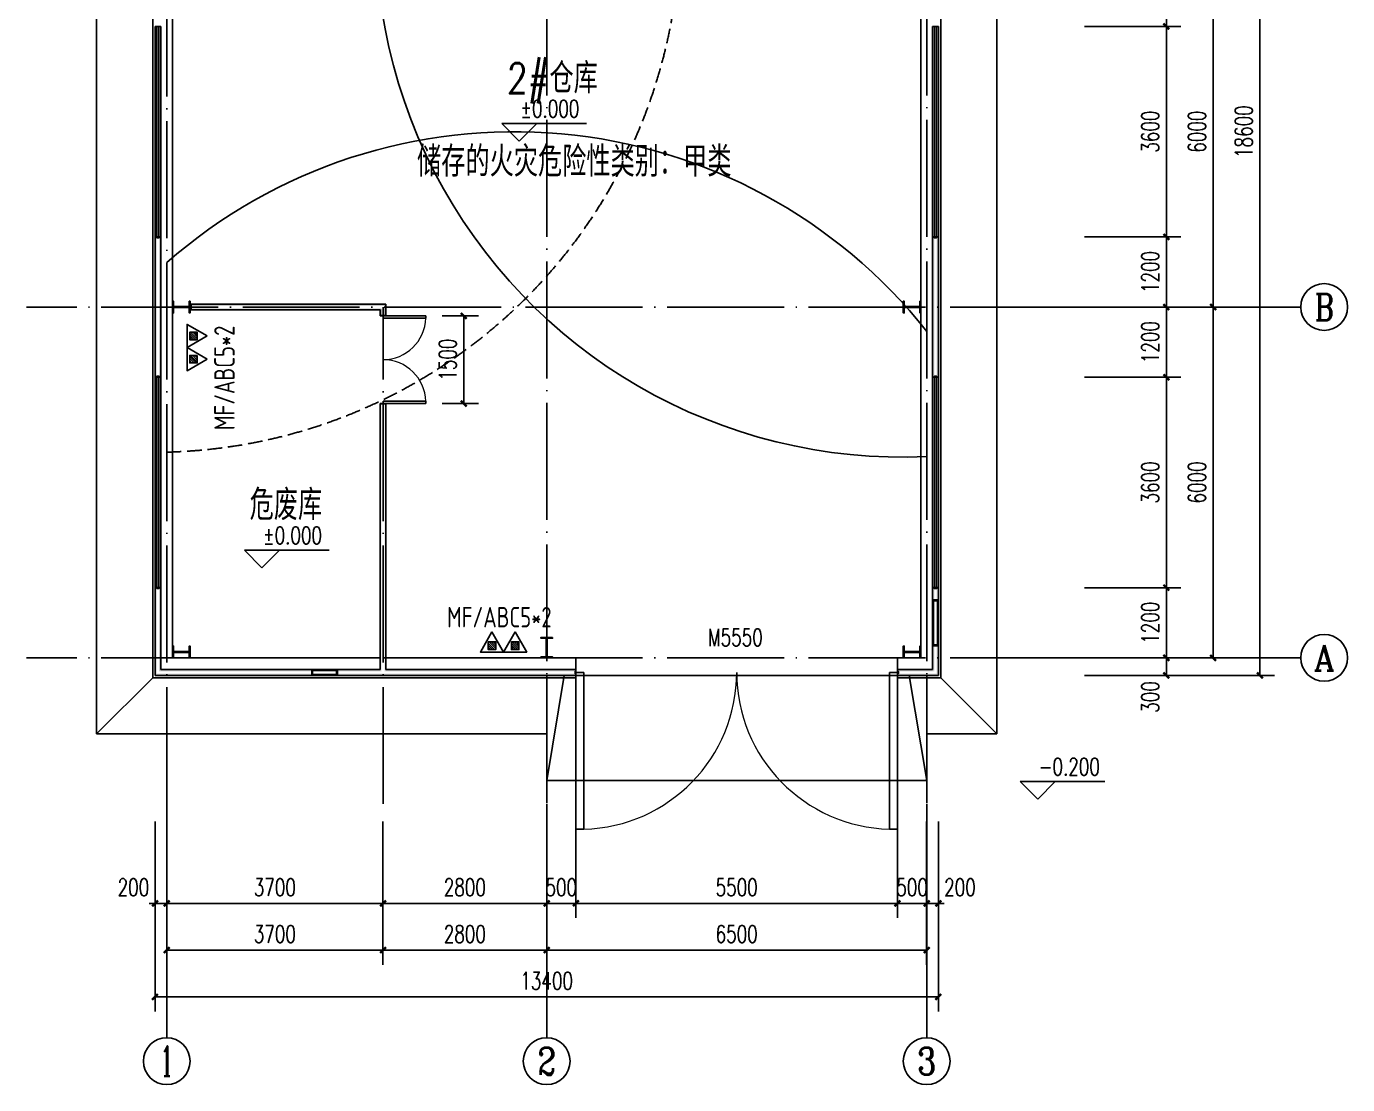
# Model space of a CAD drawing. Extents: x 4682119 to 9193858, y -786075 to -318274.
# Drawn here: x 4698864 to 4721464, y -401272 to -383172 of the extents above; entities that cross this region are included whole.
import ezdxf
from ezdxf.enums import TextEntityAlignment as Align

# ---------------------------------------------------------------- set-up
doc = ezdxf.new("R2010")
doc.units = 0
doc.header["$LTSCALE"] = 1000
doc.header["$MEASUREMENT"] = 0
doc.linetypes.add('DASH', pattern=[0.35, 0.25, -0.1])
doc.linetypes.add('DOTE', pattern=[2.42, 2, -0.2, 0.02, -0.2])
doc.layers.get('0').update_dxf_attribs({"linetype": 'CONTINUOUS'})
doc.layers.get('Defpoints').update_dxf_attribs({"linetype": 'CONTINUOUS'})
doc.layers.add('_0', color=7, linetype='CONTINUOUS', lineweight=25)
for name, color, linetype in [('AXIS', 3, 'CONTINUOUS'), ('AXIS_TEXT', 7, 'CONTINUOUS'), ('DIM_ELEV', 3, 'CONTINUOUS'), ('DOTE', 252, 'CONTINUOUS'), ('Prof', 2, 'CONTINUOUS'), ('PUB_DIM', 3, 'CONTINUOUS'), ('PUB_TEXT', 7, 'CONTINUOUS'), ('PUB_WALL', 9, 'CONTINUOUS'), ('STAIR', 5, 'CONTINUOUS'), ('TEXT_给水', 7, 'CONTINUOUS'), ('WALL-MOVE', 6, 'CONTINUOUS'), ('WINDOW', 4, 'CONTINUOUS'), ('WINDOW_TEXT', 7, 'CONTINUOUS')]:
    doc.layers.add(name, color=color, linetype=linetype)
doc.styles.add('_HZTXT', font='txt.shx', dxfattribs={"width": 0.8, "bigfont": 'HZTXT.shx'})
doc.styles.add('_TCH_AXIS', font='COMPLEX', dxfattribs={"bigfont": 'GBCBIG'})
doc.styles.add('_TCH_DIM', font='SIMPLEX', dxfattribs={"bigfont": 'GBCBIG'})
doc.styles.add('_TCH_DIM_T3', font='SIMPLEX', dxfattribs={"width": 0.705882, "bigfont": 'GBCBIG'})
doc.styles.add('_TCH_WINDOW', font='SIMPLEX', dxfattribs={"height": 3.5, "bigfont": 'GBCBIG'})
doc.styles.add('COMPLEX', font='COMPLEX')
doc.styles.add('sceie', font='sceie.shx', dxfattribs={"width": 0.7, "bigfont": 'sceic.shx'})
doc.dimstyles.new('_TCH_ARCH&&100', dxfattribs={"dimtxt": 297.5, "dimasz": 100, "dimexe": 250, "dimexo": 300, "dimgap": 126.25, "dimtad": 1, "dimdec": 0, "dimzin": 0, "dimdsep": 46, "dimtxsty": '_TCH_DIM_T3', "dimblk": 'ARCHTICK', "dimcen": 0.09, "dimclrt": 7, "dimazin": 2, "dimtfac": 1, "dimtdec": 0, "dimtix": 1, "dimtmove": 2, "dimatfit": 3, "dimfxl": 0, "dimtolj": 1, "dimtzin": 0, "dimarcsym": 0})

# ---------------------------------------------------------------- blocks, each defined once
blk = doc.blocks.new('_AXISO')
blk.add_circle((0, 0), 0.5)
at = {"layer": 'AXIS_TEXT', "style": 'COMPLEX', "width": 1.041667}
blk.add_attdef('A', text='', height=0.56, dxfattribs=at).set_placement((-0.25, -0.28), (0.25, -0.28), align=Align.FIT)
blk = doc.blocks.new('_ArchTick')
at = {"color": 0, "linetype": 'ByBlock', "const_width": 0.4}
blk.add_lwpolyline([(-0.5, -0.5), (0.5, 0.5)], dxfattribs=at)
blk = doc.blocks.new('*D367')
at = {"layer": 'Defpoints', "color": 0}
for p in [(4705678, -388122), (4706346, -388122), (4705678, -389622)]:
    blk.add_point(p, dxfattribs=at)
at = {"layer": 'PUB_DIM', "color": 0, "lineweight": -2}
for p, q in [((4705978, -388122), (4706596, -388122)), ((4706346, -389622), (4706346, -388122)), ((4705978, -389622), (4706596, -389622))]:
    blk.add_line(p, q, dxfattribs=at)
at = {"layer": 'PUB_DIM', "color": 0, "lineweight": -2, "xscale": 100, "yscale": 100, "zscale": 100}
for p, rotation in [((4706346, -388122), 90), ((4706346, -389622), 270)]:
    blk.add_blockref('_ArchTick', p, dxfattribs=dict(at, rotation=rotation))
at = {"layer": 'PUB_DIM', "color": 7, "insert": (4706071, -388872), "char_height": 297.5, "attachment_point": 5, "rotation": 90, "style": '_TCH_DIM_T3'}
blk.add_mtext('\\A1;1500', dxfattribs=at)
blk = doc.blocks.new('*D382')
at = {"layer": 'Defpoints', "color": 0}
for p in [(4714264, -396472), (4714464, -396472), (4714464, -398172)]:
    blk.add_point(p, dxfattribs=at)
at = {"layer": 'PUB_DIM', "color": 0, "lineweight": -2}
for p, q in [((4714264, -396772), (4714264, -398422)), ((4714464, -396772), (4714464, -398422)), ((4714264, -398172), (4714164, -398172)), ((4714264, -398172), (4714464, -398172)), ((4714464, -398172), (4714564, -398172))]:
    blk.add_line(p, q, dxfattribs=at)
at = {"layer": 'PUB_DIM', "color": 0, "lineweight": -2, "xscale": 100, "yscale": 100, "zscale": 100}
blk.add_blockref('_ArchTick', (4714264, -398172), dxfattribs=at)
at = {"layer": 'PUB_DIM', "color": 0, "lineweight": -2, "xscale": 100, "yscale": 100, "zscale": 100, "rotation": 180}
blk.add_blockref('_ArchTick', (4714464, -398172), dxfattribs=at)
at = {"layer": 'PUB_DIM', "color": 7, "insert": (4714834, -397897), "char_height": 297.5, "attachment_point": 5, "style": '_TCH_DIM_T3'}
blk.add_mtext('\\A1;200', dxfattribs=at)
blk = doc.blocks.new('*D383')
at = {"layer": 'Defpoints', "color": 0}
for p in [(4713764, -396472), (4714264, -396472), (4714264, -398172)]:
    blk.add_point(p, dxfattribs=at)
at = {"layer": 'PUB_DIM', "color": 0, "lineweight": -2}
for p, q in [((4713764, -396772), (4713764, -398422)), ((4714264, -396772), (4714264, -398422)), ((4713764, -398172), (4713664, -398172)), ((4713764, -398172), (4714264, -398172)), ((4714264, -398172), (4714364, -398172))]:
    blk.add_line(p, q, dxfattribs=at)
at = {"layer": 'PUB_DIM', "color": 0, "lineweight": -2, "xscale": 100, "yscale": 100, "zscale": 100}
blk.add_blockref('_ArchTick', (4713764, -398172), dxfattribs=at)
at = {"layer": 'PUB_DIM', "color": 0, "lineweight": -2, "xscale": 100, "yscale": 100, "zscale": 100, "rotation": 180}
blk.add_blockref('_ArchTick', (4714264, -398172), dxfattribs=at)
at = {"layer": 'PUB_DIM', "color": 7, "insert": (4714014, -397897), "char_height": 297.5, "attachment_point": 5, "style": '_TCH_DIM_T3'}
blk.add_mtext('\\A1;500', dxfattribs=at)
blk = doc.blocks.new('*D384')
at = {"layer": 'Defpoints', "color": 0}
for p in [(4708264, -396472), (4713764, -396472), (4713764, -398172)]:
    blk.add_point(p, dxfattribs=at)
at = {"layer": 'PUB_DIM', "color": 0, "lineweight": -2}
for p, q in [((4708264, -396772), (4708264, -398422)), ((4713764, -396772), (4713764, -398422)), ((4708264, -398172), (4713764, -398172))]:
    blk.add_line(p, q, dxfattribs=at)
at = {"layer": 'PUB_DIM', "color": 0, "lineweight": -2, "xscale": 100, "yscale": 100, "zscale": 100, "rotation": 180}
blk.add_blockref('_ArchTick', (4708264, -398172), dxfattribs=at)
at = {"layer": 'PUB_DIM', "color": 0, "lineweight": -2, "xscale": 100, "yscale": 100, "zscale": 100}
blk.add_blockref('_ArchTick', (4713764, -398172), dxfattribs=at)
at = {"layer": 'PUB_DIM', "color": 7, "insert": (4711014, -397897), "char_height": 297.5, "attachment_point": 5, "style": '_TCH_DIM_T3'}
blk.add_mtext('\\A1;5500', dxfattribs=at)
blk = doc.blocks.new('*D385')
at = {"layer": 'Defpoints', "color": 0}
for p in [(4707764, -396472), (4708264, -396472), (4708264, -398172)]:
    blk.add_point(p, dxfattribs=at)
at = {"layer": 'PUB_DIM', "color": 0, "lineweight": -2}
for p, q in [((4707764, -396772), (4707764, -398422)), ((4708264, -396772), (4708264, -398422)), ((4707764, -398172), (4707664, -398172)), ((4707764, -398172), (4708264, -398172)), ((4708264, -398172), (4708364, -398172))]:
    blk.add_line(p, q, dxfattribs=at)
at = {"layer": 'PUB_DIM', "color": 0, "lineweight": -2, "xscale": 100, "yscale": 100, "zscale": 100}
blk.add_blockref('_ArchTick', (4707764, -398172), dxfattribs=at)
at = {"layer": 'PUB_DIM', "color": 0, "lineweight": -2, "xscale": 100, "yscale": 100, "zscale": 100, "rotation": 180}
blk.add_blockref('_ArchTick', (4708264, -398172), dxfattribs=at)
at = {"layer": 'PUB_DIM', "color": 7, "insert": (4708014, -397897), "char_height": 297.5, "attachment_point": 5, "style": '_TCH_DIM_T3'}
blk.add_mtext('\\A1;500', dxfattribs=at)
blk = doc.blocks.new('*D386')
at = {"layer": 'Defpoints', "color": 0}
for p in [(4704964, -396472), (4707764, -396472), (4707764, -398172)]:
    blk.add_point(p, dxfattribs=at)
at = {"layer": 'PUB_DIM', "color": 0, "lineweight": -2}
for p, q in [((4704964, -396772), (4704964, -398422)), ((4707764, -396772), (4707764, -398422)), ((4704964, -398172), (4707764, -398172))]:
    blk.add_line(p, q, dxfattribs=at)
at = {"layer": 'PUB_DIM', "color": 0, "lineweight": -2, "xscale": 100, "yscale": 100, "zscale": 100, "rotation": 180}
blk.add_blockref('_ArchTick', (4704964, -398172), dxfattribs=at)
at = {"layer": 'PUB_DIM', "color": 0, "lineweight": -2, "xscale": 100, "yscale": 100, "zscale": 100}
blk.add_blockref('_ArchTick', (4707764, -398172), dxfattribs=at)
at = {"layer": 'PUB_DIM', "color": 7, "insert": (4706364, -397897), "char_height": 297.5, "attachment_point": 5, "style": '_TCH_DIM_T3'}
blk.add_mtext('\\A1;2800', dxfattribs=at)
blk = doc.blocks.new('*D387')
at = {"layer": 'Defpoints', "color": 0}
for p in [(4701264, -396472), (4704964, -396472), (4704964, -398172)]:
    blk.add_point(p, dxfattribs=at)
at = {"layer": 'PUB_DIM', "color": 0, "lineweight": -2}
for p, q in [((4701264, -396772), (4701264, -398422)), ((4704964, -396772), (4704964, -398422)), ((4701264, -398172), (4704964, -398172))]:
    blk.add_line(p, q, dxfattribs=at)
at = {"layer": 'PUB_DIM', "color": 0, "lineweight": -2, "xscale": 100, "yscale": 100, "zscale": 100, "rotation": 180}
blk.add_blockref('_ArchTick', (4701264, -398172), dxfattribs=at)
at = {"layer": 'PUB_DIM', "color": 0, "lineweight": -2, "xscale": 100, "yscale": 100, "zscale": 100}
blk.add_blockref('_ArchTick', (4704964, -398172), dxfattribs=at)
at = {"layer": 'PUB_DIM', "color": 7, "insert": (4703114, -397897), "char_height": 297.5, "attachment_point": 5, "style": '_TCH_DIM_T3'}
blk.add_mtext('\\A1;3700', dxfattribs=at)
blk = doc.blocks.new('*D388')
at = {"layer": 'Defpoints', "color": 0}
for p in [(4701064, -396472), (4701264, -396472), (4701264, -398172)]:
    blk.add_point(p, dxfattribs=at)
at = {"layer": 'PUB_DIM', "color": 0, "lineweight": -2}
for p, q in [((4701064, -396772), (4701064, -398422)), ((4701264, -396772), (4701264, -398422)), ((4701064, -398172), (4700964, -398172)), ((4701064, -398172), (4701264, -398172)), ((4701264, -398172), (4701364, -398172))]:
    blk.add_line(p, q, dxfattribs=at)
at = {"layer": 'PUB_DIM', "color": 0, "lineweight": -2, "xscale": 100, "yscale": 100, "zscale": 100}
blk.add_blockref('_ArchTick', (4701064, -398172), dxfattribs=at)
at = {"layer": 'PUB_DIM', "color": 0, "lineweight": -2, "xscale": 100, "yscale": 100, "zscale": 100, "rotation": 180}
blk.add_blockref('_ArchTick', (4701264, -398172), dxfattribs=at)
at = {"layer": 'PUB_DIM', "color": 7, "insert": (4700694, -397897), "char_height": 297.5, "attachment_point": 5, "style": '_TCH_DIM_T3'}
blk.add_mtext('\\A1;200', dxfattribs=at)
blk = doc.blocks.new('*D389')
at = {"layer": 'Defpoints', "color": 0}
for p in [(4716664, -393972), (4718364, -393972), (4716664, -394272)]:
    blk.add_point(p, dxfattribs=at)
at = {"layer": 'PUB_DIM', "color": 0, "lineweight": -2}
for p, q in [((4716964, -393972), (4718614, -393972)), ((4718364, -394272), (4718364, -393972)), ((4716964, -394272), (4718614, -394272))]:
    blk.add_line(p, q, dxfattribs=at)
at = {"layer": 'PUB_DIM', "color": 0, "lineweight": -2, "xscale": 100, "yscale": 100, "zscale": 100}
for p, rotation in [((4718364, -393972), 90), ((4718364, -394272), 270)]:
    blk.add_blockref('_ArchTick', p, dxfattribs=dict(at, rotation=rotation))
at = {"layer": 'PUB_DIM', "color": 7, "insert": (4718089, -394642), "char_height": 297.5, "attachment_point": 5, "rotation": 90, "style": '_TCH_DIM_T3'}
blk.add_mtext('\\A1;300', dxfattribs=at)
blk = doc.blocks.new('*D440')
at = {"layer": 'Defpoints', "color": 0}
for p in [(4716664, -392772), (4718364, -392772), (4716664, -393972)]:
    blk.add_point(p, dxfattribs=at)
at = {"layer": 'PUB_DIM', "color": 0, "lineweight": -2}
for p, q in [((4716964, -392772), (4718614, -392772)), ((4718364, -393972), (4718364, -392772)), ((4716964, -393972), (4718614, -393972))]:
    blk.add_line(p, q, dxfattribs=at)
at = {"layer": 'PUB_DIM', "color": 0, "lineweight": -2, "xscale": 100, "yscale": 100, "zscale": 100}
for p, rotation in [((4718364, -392772), 90), ((4718364, -393972), 270)]:
    blk.add_blockref('_ArchTick', p, dxfattribs=dict(at, rotation=rotation))
at = {"layer": 'PUB_DIM', "color": 7, "insert": (4718089, -393372), "char_height": 297.5, "attachment_point": 5, "rotation": 90, "style": '_TCH_DIM_T3'}
blk.add_mtext('\\A1;1200', dxfattribs=at)
blk = doc.blocks.new('*D441')
at = {"layer": 'Defpoints', "color": 0}
for p in [(4716664, -389172), (4718364, -389172), (4716664, -392772)]:
    blk.add_point(p, dxfattribs=at)
at = {"layer": 'PUB_DIM', "color": 0, "lineweight": -2}
for p, q in [((4716964, -389172), (4718614, -389172)), ((4718364, -392772), (4718364, -389172)), ((4716964, -392772), (4718614, -392772))]:
    blk.add_line(p, q, dxfattribs=at)
at = {"layer": 'PUB_DIM', "color": 0, "lineweight": -2, "xscale": 100, "yscale": 100, "zscale": 100}
for p, rotation in [((4718364, -389172), 90), ((4718364, -392772), 270)]:
    blk.add_blockref('_ArchTick', p, dxfattribs=dict(at, rotation=rotation))
at = {"layer": 'PUB_DIM', "color": 7, "insert": (4718089, -390972), "char_height": 297.5, "attachment_point": 5, "rotation": 90, "style": '_TCH_DIM_T3'}
blk.add_mtext('\\A1;3600', dxfattribs=at)
blk = doc.blocks.new('*D442')
at = {"layer": 'Defpoints', "color": 0}
for p in [(4716664, -387972), (4718364, -387972), (4716664, -389172)]:
    blk.add_point(p, dxfattribs=at)
at = {"layer": 'PUB_DIM', "color": 0, "lineweight": -2}
for p, q in [((4716964, -387972), (4718614, -387972)), ((4718364, -389172), (4718364, -387972)), ((4716964, -389172), (4718614, -389172))]:
    blk.add_line(p, q, dxfattribs=at)
at = {"layer": 'PUB_DIM', "color": 0, "lineweight": -2, "xscale": 100, "yscale": 100, "zscale": 100}
for p, rotation in [((4718364, -387972), 90), ((4718364, -389172), 270)]:
    blk.add_blockref('_ArchTick', p, dxfattribs=dict(at, rotation=rotation))
at = {"layer": 'PUB_DIM', "color": 7, "insert": (4718089, -388572), "char_height": 297.5, "attachment_point": 5, "rotation": 90, "style": '_TCH_DIM_T3'}
blk.add_mtext('\\A1;1200', dxfattribs=at)
blk = doc.blocks.new('*D443')
at = {"layer": 'Defpoints', "color": 0}
for p in [(4716664, -386772), (4718364, -386772), (4716664, -387972)]:
    blk.add_point(p, dxfattribs=at)
at = {"layer": 'PUB_DIM', "color": 0, "lineweight": -2}
for p, q in [((4716964, -386772), (4718614, -386772)), ((4718364, -387972), (4718364, -386772)), ((4716964, -387972), (4718614, -387972))]:
    blk.add_line(p, q, dxfattribs=at)
at = {"layer": 'PUB_DIM', "color": 0, "lineweight": -2, "xscale": 100, "yscale": 100, "zscale": 100}
for p, rotation in [((4718364, -386772), 90), ((4718364, -387972), 270)]:
    blk.add_blockref('_ArchTick', p, dxfattribs=dict(at, rotation=rotation))
at = {"layer": 'PUB_DIM', "color": 7, "insert": (4718089, -387372), "char_height": 297.5, "attachment_point": 5, "rotation": 90, "style": '_TCH_DIM_T3'}
blk.add_mtext('\\A1;1200', dxfattribs=at)
blk = doc.blocks.new('*D444')
at = {"layer": 'Defpoints', "color": 0}
for p in [(4716664, -383172), (4718364, -383172), (4716664, -386772)]:
    blk.add_point(p, dxfattribs=at)
at = {"layer": 'PUB_DIM', "color": 0, "lineweight": -2}
for p, q in [((4716964, -383172), (4718614, -383172)), ((4718364, -386772), (4718364, -383172)), ((4716964, -386772), (4718614, -386772))]:
    blk.add_line(p, q, dxfattribs=at)
at = {"layer": 'PUB_DIM', "color": 0, "lineweight": -2, "xscale": 100, "yscale": 100, "zscale": 100}
for p, rotation in [((4718364, -383172), 90), ((4718364, -386772), 270)]:
    blk.add_blockref('_ArchTick', p, dxfattribs=dict(at, rotation=rotation))
at = {"layer": 'PUB_DIM', "color": 7, "insert": (4718089, -384972), "char_height": 297.5, "attachment_point": 5, "rotation": 90, "style": '_TCH_DIM_T3'}
blk.add_mtext('\\A1;3600', dxfattribs=at)
blk = doc.blocks.new('*D445')
at = {"layer": 'Defpoints', "color": 0}
for p in [(4716664, -381972), (4718364, -381972), (4716664, -383172)]:
    blk.add_point(p, dxfattribs=at)
at = {"layer": 'PUB_DIM', "color": 0, "lineweight": -2}
for p, q in [((4716964, -381972), (4718614, -381972)), ((4718364, -383172), (4718364, -381972)), ((4716964, -383172), (4718614, -383172))]:
    blk.add_line(p, q, dxfattribs=at)
at = {"layer": 'PUB_DIM', "color": 0, "lineweight": -2, "xscale": 100, "yscale": 100, "zscale": 100}
for p, rotation in [((4718364, -381972), 90), ((4718364, -383172), 270)]:
    blk.add_blockref('_ArchTick', p, dxfattribs=dict(at, rotation=rotation))
at = {"layer": 'PUB_DIM', "color": 7, "insert": (4718089, -382572), "char_height": 297.5, "attachment_point": 5, "rotation": 90, "style": '_TCH_DIM_T3'}
blk.add_mtext('\\A1;1200', dxfattribs=at)
blk = doc.blocks.new('$DorLib2D$00000002')
for p, q in [((-0.5, 0), (-0.5, 0.4875)), ((-0.475, 0.4875), (-0.5, 0.4875)), ((-0.475, 0), (-0.475, 0.4875)), ((0.475, 0), (0.475, 0.4875)), ((0.475, 0.4875), (0.5, 0.4875)), ((0.5, 0), (0.5, 0.4875)), ((-0.5, 0), (-0.475, 0)), ((0.5, 0), (0.475, 0))]:
    blk.add_line(p, q)
at = {"lineweight": 13}
for centre, start, end in [((-0.4875, 0), 0, 88.5307), ((0.4875, 0), 91.4693, 180)]:
    blk.add_arc(centre, 0.4875, start, end, dxfattribs=at)
blk = doc.blocks.new('$TCHSYS$WIN2D')
for p, q in [((-0.5, 0.5), (0.5, 0.5)), ((-0.5, 0.5), (-0.5, -0.5)), ((0.5, 0.5), (0.5, -0.5)), ((0.5, 0.1667), (-0.5, 0.1667)), ((0.5, -0.1667), (-0.5, -0.1667)), ((-0.5, -0.5), (0.5, -0.5))]:
    blk.add_line(p, q)
blk = doc.blocks.new('*D463')
at = {"layer": 'AXIS', "color": 0, "lineweight": -2}
for p, q in [((4701264, -396772), (4701264, -399222)), ((4704964, -396772), (4704964, -399222)), ((4701264, -398972), (4704964, -398972))]:
    blk.add_line(p, q, dxfattribs=at)
at = {"layer": 'Defpoints', "color": 0}
for p in [(4701264, -396472), (4704964, -396472), (4704964, -398972)]:
    blk.add_point(p, dxfattribs=at)
at = {"layer": 'AXIS', "color": 0, "lineweight": -2, "xscale": 100, "yscale": 100, "zscale": 100, "rotation": 180}
blk.add_blockref('_ArchTick', (4701264, -398972), dxfattribs=at)
at = {"layer": 'AXIS', "color": 0, "lineweight": -2, "xscale": 100, "yscale": 100, "zscale": 100}
blk.add_blockref('_ArchTick', (4704964, -398972), dxfattribs=at)
at = {"layer": 'AXIS', "color": 7, "insert": (4703114, -398697), "char_height": 297.5, "attachment_point": 5, "style": '_TCH_DIM_T3'}
blk.add_mtext('\\A1;3700', dxfattribs=at)
blk = doc.blocks.new('*D464')
at = {"layer": 'AXIS', "color": 0, "lineweight": -2}
for p, q in [((4704964, -396772), (4704964, -399222)), ((4707764, -396772), (4707764, -399222)), ((4704964, -398972), (4707764, -398972))]:
    blk.add_line(p, q, dxfattribs=at)
at = {"layer": 'Defpoints', "color": 0}
for p in [(4704964, -396472), (4707764, -396472), (4707764, -398972)]:
    blk.add_point(p, dxfattribs=at)
at = {"layer": 'AXIS', "color": 0, "lineweight": -2, "xscale": 100, "yscale": 100, "zscale": 100, "rotation": 180}
blk.add_blockref('_ArchTick', (4704964, -398972), dxfattribs=at)
at = {"layer": 'AXIS', "color": 0, "lineweight": -2, "xscale": 100, "yscale": 100, "zscale": 100}
blk.add_blockref('_ArchTick', (4707764, -398972), dxfattribs=at)
at = {"layer": 'AXIS', "color": 7, "insert": (4706364, -398697), "char_height": 297.5, "attachment_point": 5, "style": '_TCH_DIM_T3'}
blk.add_mtext('\\A1;2800', dxfattribs=at)
blk = doc.blocks.new('*D465')
at = {"layer": 'AXIS', "color": 0, "lineweight": -2}
for p, q in [((4707764, -396772), (4707764, -399222)), ((4714264, -396772), (4714264, -399222)), ((4707764, -398972), (4714264, -398972))]:
    blk.add_line(p, q, dxfattribs=at)
at = {"layer": 'Defpoints', "color": 0}
for p in [(4707764, -396472), (4714264, -396472), (4714264, -398972)]:
    blk.add_point(p, dxfattribs=at)
at = {"layer": 'AXIS', "color": 0, "lineweight": -2, "xscale": 100, "yscale": 100, "zscale": 100, "rotation": 180}
blk.add_blockref('_ArchTick', (4707764, -398972), dxfattribs=at)
at = {"layer": 'AXIS', "color": 0, "lineweight": -2, "xscale": 100, "yscale": 100, "zscale": 100}
blk.add_blockref('_ArchTick', (4714264, -398972), dxfattribs=at)
at = {"layer": 'AXIS', "color": 7, "insert": (4711014, -398697), "char_height": 297.5, "attachment_point": 5, "style": '_TCH_DIM_T3'}
blk.add_mtext('\\A1;6500', dxfattribs=at)
blk = doc.blocks.new('*D466')
at = {"layer": 'AXIS', "color": 0, "lineweight": -2}
for p, q in [((4701064, -396772), (4701064, -400022)), ((4714464, -396772), (4714464, -400022)), ((4701064, -399772), (4714464, -399772))]:
    blk.add_line(p, q, dxfattribs=at)
at = {"layer": 'Defpoints', "color": 0}
for p in [(4701064, -396472), (4714464, -396472), (4714464, -399772)]:
    blk.add_point(p, dxfattribs=at)
at = {"layer": 'AXIS', "color": 0, "lineweight": -2, "xscale": 100, "yscale": 100, "zscale": 100, "rotation": 180}
blk.add_blockref('_ArchTick', (4701064, -399772), dxfattribs=at)
at = {"layer": 'AXIS', "color": 0, "lineweight": -2, "xscale": 100, "yscale": 100, "zscale": 100}
blk.add_blockref('_ArchTick', (4714464, -399772), dxfattribs=at)
at = {"layer": 'AXIS', "color": 7, "insert": (4707764, -399497), "char_height": 297.5, "attachment_point": 5, "style": '_TCH_DIM_T3'}
blk.add_mtext('\\A1;13400', dxfattribs=at)
blk = doc.blocks.new('*D468')
at = {"layer": 'AXIS', "color": 0, "lineweight": -2}
for p, q in [((4716964, -381972), (4719414, -381972)), ((4719164, -387972), (4719164, -381972)), ((4716964, -387972), (4719414, -387972))]:
    blk.add_line(p, q, dxfattribs=at)
at = {"layer": 'Defpoints', "color": 0}
for p in [(4716664, -381972), (4719164, -381972), (4716664, -387972)]:
    blk.add_point(p, dxfattribs=at)
at = {"layer": 'AXIS', "color": 0, "lineweight": -2, "xscale": 100, "yscale": 100, "zscale": 100}
for p, rotation in [((4719164, -381972), 90), ((4719164, -387972), 270)]:
    blk.add_blockref('_ArchTick', p, dxfattribs=dict(at, rotation=rotation))
at = {"layer": 'AXIS', "color": 7, "insert": (4718889, -384972), "char_height": 297.5, "attachment_point": 5, "rotation": 90, "style": '_TCH_DIM_T3'}
blk.add_mtext('\\A1;6000', dxfattribs=at)
blk = doc.blocks.new('*D469')
at = {"layer": 'AXIS', "color": 0, "lineweight": -2}
for p, q in [((4716964, -387972), (4719414, -387972)), ((4719164, -393972), (4719164, -387972)), ((4716964, -393972), (4719414, -393972))]:
    blk.add_line(p, q, dxfattribs=at)
at = {"layer": 'Defpoints', "color": 0}
for p in [(4716664, -387972), (4719164, -387972), (4716664, -393972)]:
    blk.add_point(p, dxfattribs=at)
at = {"layer": 'AXIS', "color": 0, "lineweight": -2, "xscale": 100, "yscale": 100, "zscale": 100}
for p, rotation in [((4719164, -387972), 90), ((4719164, -393972), 270)]:
    blk.add_blockref('_ArchTick', p, dxfattribs=dict(at, rotation=rotation))
at = {"layer": 'AXIS', "color": 7, "insert": (4718889, -390972), "char_height": 297.5, "attachment_point": 5, "rotation": 90, "style": '_TCH_DIM_T3'}
blk.add_mtext('\\A1;6000', dxfattribs=at)
blk = doc.blocks.new('*D470')
at = {"layer": 'AXIS', "color": 0, "lineweight": -2}
for p, q in [((4716964, -375672), (4720214, -375672)), ((4719964, -394272), (4719964, -375672)), ((4716964, -394272), (4720214, -394272))]:
    blk.add_line(p, q, dxfattribs=at)
at = {"layer": 'Defpoints', "color": 0}
for p in [(4716664, -375672), (4719964, -375672), (4716664, -394272)]:
    blk.add_point(p, dxfattribs=at)
at = {"layer": 'AXIS', "color": 0, "lineweight": -2, "xscale": 100, "yscale": 100, "zscale": 100}
for p, rotation in [((4719964, -375672), 90), ((4719964, -394272), 270)]:
    blk.add_blockref('_ArchTick', p, dxfattribs=dict(at, rotation=rotation))
at = {"layer": 'AXIS', "color": 7, "insert": (4719689, -384972), "char_height": 297.5, "attachment_point": 5, "rotation": 90, "style": '_TCH_DIM_T3'}
blk.add_mtext('\\A1;18600', dxfattribs=at)
blk = doc.blocks.new('*D474')
at = {"layer": 'AXIS', "color": 0, "lineweight": -2}
for p, q in [((4698564, -375672), (4695314, -375672)), ((4695564, -394272), (4695564, -375672)), ((4698564, -394272), (4695314, -394272))]:
    blk.add_line(p, q, dxfattribs=at)
at = {"layer": 'Defpoints', "color": 0}
for p in [(4695564, -375672), (4698864, -375672), (4698864, -394272)]:
    blk.add_point(p, dxfattribs=at)
at = {"layer": 'AXIS', "color": 0, "lineweight": -2, "xscale": 100, "yscale": 100, "zscale": 100}
for p, rotation in [((4695564, -375672), 90), ((4695564, -394272), 270)]:
    blk.add_blockref('_ArchTick', p, dxfattribs=dict(at, rotation=rotation))
at = {"layer": 'AXIS', "color": 7, "insert": (4695289, -384972), "char_height": 297.5, "attachment_point": 5, "rotation": 90, "style": '_TCH_DIM_T3'}
blk.add_mtext('\\A1;18600', dxfattribs=at)

msp = doc.modelspace()

# ---------------------------------------------------------------- hatches: boundary and pattern name
h = msp.add_hatch()
h.set_pattern_fill('ANSI31', color=1, scale=200, angle=270, style=0)
h.set_pattern_definition([(315, (4694943.133, -349923.004), (17.67767, 17.67767), [])])
h.paths.add_polyline_path([(4701787.7, -388401.9), (4701787.7, -388531.7), (4701657.9, -388531.7), (4701657.9, -388401.9)])
h = msp.add_hatch()
h.set_pattern_fill('ANSI31', color=1, scale=200, angle=270, style=0)
h.set_pattern_definition([(315, (4694943.133, -350319.778), (17.67767, 17.67767), [])])
h.paths.add_polyline_path([(4701787.7, -388798.7), (4701787.7, -388928.5), (4701657.9, -388928.5), (4701657.9, -388798.7)])
h = msp.add_hatch()
h.set_pattern_fill('ANSI31', color=1, scale=200, angle=180, style=0)
h.set_pattern_definition([(135, (4745371.825, -400544.314), (17.67767, 17.67767), [])])
h.paths.add_polyline_path([(4706892.9, -393699.7), (4706763.1, -393699.7), (4706763.1, -393829.6), (4706892.9, -393829.6)])
h = msp.add_hatch()
h.set_pattern_fill('ANSI31', color=1, scale=200, angle=180, style=0)
h.set_pattern_definition([(135, (4745768.6, -400544.314), (17.67767, 17.67767), [])])
h.paths.add_polyline_path([(4707289.7, -393699.7), (4707159.9, -393699.7), (4707159.9, -393829.6), (4707289.7, -393829.6)])
at = {"layer": 'Prof', "linetype": 'ByBlock'}
for points in [[(4701648.4, -387961.7), (4701648.4, -387871.7), (4701664.4, -387871.7), (4701664.4, -388071.7), (4701648.4, -388071.7), (4701648.4, -387981.7), (4701380.4, -387981.7), (4701380.4, -388071.7), (4701364.4, -388071.7), (4701364.4, -387871.7), (4701380.4, -387871.7), (4701380.4, -387961.7)], [(4713880.4, -387961.7), (4713880.4, -387871.7), (4713864.4, -387871.7), (4713864.4, -388071.7), (4713880.4, -388071.7), (4713880.4, -387981.7), (4714148.4, -387981.7), (4714148.4, -388071.7), (4714164.4, -388071.7), (4714164.4, -387871.7), (4714148.4, -387871.7), (4714148.4, -387961.7)], [(4707754.4, -393955.7), (4707664.4, -393955.7), (4707664.4, -393971.7), (4707864.4, -393971.7), (4707864.4, -393955.7), (4707774.4, -393955.7), (4707774.4, -393637.7), (4707864.4, -393637.7), (4707864.4, -393621.7), (4707664.4, -393621.7), (4707664.4, -393637.7), (4707754.4, -393637.7)], [(4701648.4, -393861.7), (4701648.4, -393771.7), (4701664.4, -393771.7), (4701664.4, -393971.7), (4701648.4, -393971.7), (4701648.4, -393881.7), (4701380.4, -393881.7), (4701380.4, -393971.7), (4701364.4, -393971.7), (4701364.4, -393771.7), (4701380.4, -393771.7), (4701380.4, -393861.7)], [(4713880.4, -393861.7), (4713880.4, -393771.7), (4713864.4, -393771.7), (4713864.4, -393971.7), (4713880.4, -393971.7), (4713880.4, -393881.7), (4714148.4, -393881.7), (4714148.4, -393971.7), (4714164.4, -393971.7), (4714164.4, -393771.7), (4714148.4, -393771.7), (4714148.4, -393861.7)]]:
    msp.add_hatch(color=256, dxfattribs=at).paths.add_polyline_path(points)
at = {"layer": 'PUB_WALL'}
for points in [[(4701164.4, -386771.7), (4701064.4, -386771.7), (4701094.4, -386801.7), (4701134.4, -386801.7)], [(4701064.4, -386771.7), (4701064.4, -389171.7), (4701094.4, -389141.7), (4701094.4, -386801.7)], [(4701164.4, -389171.7), (4701164.4, -386771.7), (4701134.4, -386801.7), (4701134.4, -389141.7)], [(4714464.4, -386771.7), (4714364.4, -386771.7), (4714394.4, -386801.7), (4714434.4, -386801.7)], [(4714364.4, -386771.7), (4714364.4, -389171.7), (4714394.4, -389141.7), (4714394.4, -386801.7)], [(4714464.4, -389171.7), (4714464.4, -386771.7), (4714434.4, -386801.7), (4714434.4, -389141.7)], [(4705014.4, -387921.7), (4701664.4, -387921.7), (4701664.4, -387951.7), (4704984.4, -387951.7)], [(4701664.4, -388021.7), (4701664.4, -387921.7), (4701694.4, -387921.7), (4701694.4, -388021.7)], [(4704914.4, -388021.7), (4701664.4, -388021.7), (4701664.4, -387991.7), (4704944.4, -387991.7)], [(4704914.4, -388021.7), (4704914.4, -388121.7), (4704934.4, -388101.7), (4704934.4, -388001.7)], [(4705014.4, -388121.7), (4705014.4, -387921.7), (4704994.4, -387941.7), (4704994.4, -388101.7)], [(4704914.4, -388121.7), (4705014.4, -388121.7), (4704994.4, -388101.7), (4704934.4, -388101.7)], [(4701064.4, -389171.7), (4701164.4, -389171.7), (4701134.4, -389141.7), (4701094.4, -389141.7)], [(4714364.4, -389171.7), (4714464.4, -389171.7), (4714434.4, -389141.7), (4714394.4, -389141.7)], [(4705014.4, -389621.7), (4704914.4, -389621.7), (4704934.4, -389641.7), (4704994.4, -389641.7)], [(4704914.4, -389621.7), (4704914.4, -394171.7), (4704934.4, -394191.7), (4704934.4, -389641.7)], [(4705014.4, -394171.7), (4705014.4, -389621.7), (4704994.4, -389641.7), (4704994.4, -394191.7)], [(4701164.4, -392771.7), (4701064.4, -392771.7), (4701094.4, -392801.7), (4701134.4, -392801.7)], [(4701064.4, -392771.7), (4701064.4, -394271.7), (4701094.4, -394241.7), (4701094.4, -392801.7)], [(4701164.4, -394171.7), (4701164.4, -392771.7), (4701134.4, -392801.7), (4701134.4, -394201.7)], [(4714464.4, -392771.7), (4714364.4, -392771.7), (4714394.4, -392801.7), (4714434.4, -392801.7)], [(4714364.4, -392771.7), (4714364.4, -394171.7), (4714394.4, -394201.7), (4714394.4, -392801.7)], [(4714464.4, -394271.7), (4714464.4, -392771.7), (4714434.4, -392801.7), (4714434.4, -394241.7)], [(4704964.4, -394271.7), (4701064.4, -394271.7), (4701094.4, -394241.7), (4704964.4, -394241.7)], [(4704914.4, -394171.7), (4701164.4, -394171.7), (4701134.4, -394201.7), (4704944.4, -394201.7)], [(4704964.4, -394271.7), (4708264.4, -394271.7), (4708234.4, -394241.7), (4704964.4, -394241.7)], [(4708264.4, -394171.7), (4705014.4, -394171.7), (4704984.4, -394201.7), (4708234.4, -394201.7)], [(4708264.4, -394271.7), (4708264.4, -394171.7), (4708234.4, -394201.7), (4708234.4, -394241.7)], [(4714364.4, -394171.7), (4713764.4, -394171.7), (4713794.4, -394201.7), (4714394.4, -394201.7)], [(4713764.4, -394171.7), (4713764.4, -394271.7), (4713794.4, -394241.7), (4713794.4, -394201.7)], [(4713764.4, -394271.7), (4714464.4, -394271.7), (4714434.4, -394241.7), (4713794.4, -394241.7)]]:
    msp.add_hatch(color=256, dxfattribs=at).paths.add_polyline_path(points)

# ---------------------------------------------------------------- linework, layer by layer
for p, q in [((4704964.4, -388121.7), (4705695.6, -388121.7)), ((4704964.4, -388121.7), (4704964.4, -388159.2)), ((4704964.4, -388159.2), (4705695.6, -388159.2)), ((4705695.6, -388159.2), (4705695.6, -388121.7)), ((4704964.4, -389584.2), (4705695.6, -389584.2)), ((4704964.4, -389621.7), (4704964.4, -389584.2)), ((4704964.4, -389621.7), (4705695.6, -389621.7)), ((4705695.6, -389584.2), (4705695.6, -389621.7))]:
    msp.add_line(p, q)
at = {"color": 1}
for points in [[(4701957.6, -388466.8), (4701614, -388268.4), (4701614, -388665.2)], [(4701787.7, -388401.9), (4701787.7, -388531.7), (4701657.9, -388531.7), (4701657.9, -388401.9)], [(4701957.6, -388863.6), (4701614, -388665.2), (4701614, -389062)], [(4701787.7, -388798.7), (4701787.7, -388928.5), (4701657.9, -388928.5), (4701657.9, -388798.7)], [(4706828, -393529.9), (4707026.4, -393873.5), (4706629.6, -393873.5)], [(4707224.8, -393529.9), (4707423.2, -393873.5), (4707026.4, -393873.5)], [(4706892.9, -393699.7), (4706763.1, -393699.7), (4706763.1, -393829.6), (4706892.9, -393829.6)], [(4707289.7, -393699.7), (4707159.9, -393699.7), (4707159.9, -393829.6), (4707289.7, -393829.6)]]:
    msp.add_lwpolyline(points, close=True, dxfattribs=at)
at = {"color": 0}
for points in [[(4714464.4, -392979.2), (4714464.4, -393764.2), (4714364.4, -393764.2), (4714364.4, -392979.2), (4714464.4, -392979.2)], [(4704184.4, -394171.7), (4703744.4, -394171.7), (4703744.4, -394271.7), (4704184.4, -394271.7), (4704184.4, -394171.7)]]:
    msp.add_lwpolyline(points, dxfattribs=at)
at = {"color": 0, "const_width": 30}
for points in [[(4714449.4, -392994.2), (4714449.4, -393749.2), (4714379.4, -393749.2), (4714379.4, -392994.2)], [(4704169.4, -394186.7), (4703759.4, -394186.7), (4703759.4, -394256.7), (4704169.4, -394256.7)]]:
    msp.add_lwpolyline(points, close=True, dxfattribs=at)
at = {"color": 0, "linetype": 'DASH'}
msp.add_arc((4701043.9, -381456.3), 9000, 271.4041, 37.54633, dxfattribs=at)
at = {"color": 0}
for centre, start, end in [((4713843.9, -381538.4), 141.79156, 272.67817), ((4707206.3, -393971.7), 38.35023, 131.31602)]:
    msp.add_arc(centre, 9000, start, end, dxfattribs=at)
at = {"lineweight": 13}
for centre, start, end in [((4704964.4, -388140.4), 270, 358.53072), ((4704964.4, -389602.9), 1.46928, 90)]:
    msp.add_arc(centre, 731.2, start, end, dxfattribs=at)
at = {"layer": '_0', "color": 0}
for p, q in [((4708264.4, -394171.7), (4708264.4, -393971.7)), ((4713764.4, -394171.7), (4713764.4, -393971.7)), ((4708264.4, -394271.7), (4708264.4, -394311.7)), ((4713764.4, -394271.7), (4713764.4, -394311.7))]:
    msp.add_line(p, q, dxfattribs=at)
for points in [[(4708264.4, -375631.7), (4701024.4, -375631.7), (4701024.4, -394311.7), (4708264.4, -394311.7)], [(4713764.4, -394311.7), (4714504.4, -394311.7), (4714504.4, -375631.7), (4713764.4, -375631.7)], [(4701864.4, -375971.7), (4701364.4, -375971.7), (4701364.4, -393971.7), (4704914.4, -393971.7)], [(4713764.4, -393971.7), (4714164.4, -393971.7), (4714164.4, -375971.7), (4707264.4, -375971.7)], [(4705014.4, -393971.7), (4708264.4, -393971.7)]]:
    msp.add_lwpolyline(points, dxfattribs=at)
at = {"layer": 'AXIS', "color": 0}
for p, q in [((4716664.4, -387971.7), (4720664.4, -387971.7)), ((4716664.4, -393971.7), (4720664.4, -393971.7)), ((4701264.4, -396471.7), (4701264.4, -400471.7)), ((4707764.4, -396471.7), (4707764.4, -400471.7)), ((4714264.4, -396471.7), (4714264.4, -400471.7))]:
    msp.add_line(p, q, dxfattribs=at)
at = {"layer": 'DIM_ELEV'}
for p, q in [((4707294.7, -385132.9), (4706994.7, -384832.9)), ((4706994.7, -384832.9), (4708444.7, -384832.9)), ((4707294.7, -385132.9), (4707594.7, -384832.9)), ((4702892.1, -392431.8), (4702592.1, -392131.8)), ((4702592.1, -392131.8), (4704042.1, -392131.8)), ((4702892.1, -392431.8), (4703192.1, -392131.8)), ((4716163, -396388.1), (4715863, -396088.1)), ((4715863, -396088.1), (4717313, -396088.1)), ((4716163, -396388.1), (4716463, -396088.1))]:
    msp.add_line(p, q, dxfattribs=at)
at = {"layer": 'DOTE', "linetype": 'DOTE'}
for p, q in [((4701264.4, -396471.7), (4701264.4, -372671.7)), ((4707764.4, -372671.7), (4707764.4, -396471.7)), ((4714264.4, -372671.7), (4714264.4, -396471.7)), ((4716664.4, -387971.7), (4698864.4, -387971.7)), ((4704964.4, -396471.7), (4704964.4, -387971.7)), ((4716664.4, -393971.7), (4698864.4, -393971.7))]:
    msp.add_line(p, q, dxfattribs=at)
at = {"layer": 'Prof', "linetype": 'ByBlock'}
for points in [[(4701364.4, -388071.7), (4701364.4, -387871.7), (4701380.4, -387871.7), (4701380.4, -387961.7), (4701648.4, -387961.7), (4701648.4, -387871.7), (4701664.4, -387871.7), (4701664.4, -388071.7), (4701648.4, -388071.7), (4701648.4, -387981.7), (4701380.4, -387981.7), (4701380.4, -388071.7)], [(4714164.4, -388071.7), (4714164.4, -387871.7), (4714148.4, -387871.7), (4714148.4, -387961.7), (4713880.4, -387961.7), (4713880.4, -387871.7), (4713864.4, -387871.7), (4713864.4, -388071.7), (4713880.4, -388071.7), (4713880.4, -387981.7), (4714148.4, -387981.7), (4714148.4, -388071.7)], [(4707864.4, -393621.7), (4707664.4, -393621.7), (4707664.4, -393637.7), (4707754.4, -393637.7), (4707754.4, -393955.7), (4707664.4, -393955.7), (4707664.4, -393971.7), (4707864.4, -393971.7), (4707864.4, -393955.7), (4707774.4, -393955.7), (4707774.4, -393637.7), (4707864.4, -393637.7)], [(4701364.4, -393971.7), (4701364.4, -393771.7), (4701380.4, -393771.7), (4701380.4, -393861.7), (4701648.4, -393861.7), (4701648.4, -393771.7), (4701664.4, -393771.7), (4701664.4, -393971.7), (4701648.4, -393971.7), (4701648.4, -393881.7), (4701380.4, -393881.7), (4701380.4, -393971.7)], [(4714164.4, -393971.7), (4714164.4, -393771.7), (4714148.4, -393771.7), (4714148.4, -393861.7), (4713880.4, -393861.7), (4713880.4, -393771.7), (4713864.4, -393771.7), (4713864.4, -393971.7), (4713880.4, -393971.7), (4713880.4, -393881.7), (4714148.4, -393881.7), (4714148.4, -393971.7)]]:
    msp.add_lwpolyline(points, close=True, dxfattribs=at)
at = {"layer": 'STAIR'}
for p, q in [((4700064.4, -395271.7), (4701024.4, -394311.7)), ((4707764.4, -396071.7), (4708064.4, -394271.7)), ((4707764.4, -396071.7), (4707764.4, -394271.7)), ((4714264.4, -396071.7), (4713964.4, -394271.7)), ((4714264.4, -396071.7), (4714264.4, -394271.7)), ((4715464.4, -395271.7), (4714504.4, -394311.7)), ((4714264.4, -396071.7), (4707764.4, -396071.7))]:
    msp.add_line(p, q, dxfattribs=at)
for points in [[(4707764.4, -374671.7), (4700064.4, -374671.7), (4700064.4, -395271.7), (4707764.4, -395271.7)], [(4714264.4, -395271.7), (4715464.4, -395271.7), (4715464.4, -374671.7), (4714264.4, -374671.7)]]:
    msp.add_lwpolyline(points, dxfattribs=at)
at = {"layer": 'WALL-MOVE'}
for p, q in [((4701164.4, -386771.7), (4701064.4, -386771.7)), ((4701064.4, -386771.7), (4701064.4, -389171.7)), ((4701164.4, -389171.7), (4701164.4, -386771.7)), ((4714464.4, -386771.7), (4714364.4, -386771.7)), ((4714364.4, -386771.7), (4714364.4, -389171.7)), ((4714464.4, -389171.7), (4714464.4, -386771.7)), ((4705014.4, -387921.7), (4701664.4, -387921.7)), ((4701664.4, -388021.7), (4701664.4, -387921.7)), ((4704914.4, -388021.7), (4701664.4, -388021.7)), ((4704914.4, -388021.7), (4704914.4, -388121.7)), ((4705014.4, -388121.7), (4705014.4, -387921.7)), ((4704914.4, -388121.7), (4705014.4, -388121.7)), ((4701064.4, -389171.7), (4701164.4, -389171.7)), ((4714364.4, -389171.7), (4714464.4, -389171.7)), ((4705014.4, -389621.7), (4704914.4, -389621.7)), ((4704914.4, -389621.7), (4704914.4, -394171.7)), ((4705014.4, -394171.7), (4705014.4, -389621.7)), ((4701164.4, -392771.7), (4701064.4, -392771.7)), ((4701064.4, -392771.7), (4701064.4, -394271.7)), ((4701164.4, -394171.7), (4701164.4, -392771.7)), ((4714464.4, -392771.7), (4714364.4, -392771.7)), ((4714364.4, -392771.7), (4714364.4, -394171.7)), ((4714464.4, -394271.7), (4714464.4, -392771.7)), ((4704964.4, -394271.7), (4701064.4, -394271.7)), ((4704914.4, -394171.7), (4701164.4, -394171.7)), ((4704964.4, -394271.7), (4708264.4, -394271.7)), ((4708264.4, -394171.7), (4705014.4, -394171.7)), ((4708264.4, -394271.7), (4708264.4, -394171.7)), ((4714364.4, -394171.7), (4713764.4, -394171.7)), ((4713764.4, -394171.7), (4713764.4, -394271.7)), ((4713764.4, -394271.7), (4714464.4, -394271.7))]:
    msp.add_line(p, q, dxfattribs=at)
at = {"layer": 'WINDOW'}
msp.add_line((4713764.4, -394271.7), (4708264.4, -394271.7), dxfattribs=at)

# ---------------------------------------------------------------- block references
at = {"layer": 'AXIS', "color": 0}
ref = msp.add_blockref('_AXISO', (4721064.4, -387971.7), dxfattribs=dict(at, xscale=800, yscale=800, zscale=800))
ref.add_attrib('A', 'B', dxfattribs={"layer": 'AXIS_TEXT', "color": 0, "height": 455.7, "style": '_TCH_AXIS', "width": 0.882353}).set_placement((4720901.6, -388199.5), (4721227.1, -388199.5), align=Align.FIT)
ref = msp.add_blockref('_AXISO', (4721064.4, -393971.7), dxfattribs=dict(at, xscale=800, yscale=800, zscale=800))
ref.add_attrib('A', 'A', dxfattribs={"layer": 'AXIS_TEXT', "color": 0, "height": 435.3, "style": '_TCH_AXIS', "width": 0.944444}).set_placement((4720888.2, -394189.3), (4721240.6, -394189.3), align=Align.FIT)
ref = msp.add_blockref('_AXISO', (4701264.4, -400871.7), dxfattribs=dict(at, xscale=800, yscale=800, zscale=800))
ref.add_attrib('A', '1', dxfattribs={"layer": 'AXIS_TEXT', "color": 0, "height": 514.7, "style": '_TCH_AXIS'}).set_placement((4701154.1, -401129), (4701374.7, -401129), align=Align.FIT)
ref = msp.add_blockref('_AXISO', (4707764.4, -400871.7), dxfattribs=dict(at, xscale=800, yscale=800, zscale=800))
ref.add_attrib('A', '2', dxfattribs={"layer": 'AXIS_TEXT', "color": 0, "height": 465.9, "style": '_TCH_AXIS'}).set_placement((4707609.1, -401104.6), (4707919.7, -401104.6), align=Align.FIT)
ref = msp.add_blockref('_AXISO', (4714264.4, -400871.7), dxfattribs=dict(at, xscale=800, yscale=800, zscale=800))
ref.add_attrib('A', '3', dxfattribs={"layer": 'AXIS_TEXT', "color": 0, "height": 465.9, "style": '_TCH_AXIS'}).set_placement((4714109.1, -401104.6), (4714419.7, -401104.6), align=Align.FIT)
at = {"layer": 'WINDOW', "xscale": 3600, "zscale": 3600, "rotation": 90}
for p, yscale in [((4701114.4, -384971.7), -100), ((4714414.4, -384971.7), 100), ((4701114.4, -390971.7), -100), ((4714414.4, -390971.7), 100)]:
    msp.add_blockref('$TCHSYS$WIN2D', p, dxfattribs=dict(at, yscale=yscale))
at = {"layer": 'WINDOW'}
ref = msp.add_blockref('$DorLib2D$00000002', (4711014.4, -394221.7), dxfattribs=dict(at, xscale=5500, yscale=5500, zscale=5500, rotation=180))
ref.add_attrib('A', 'M5550', (4710524.4, -393771.5), dxfattribs={"layer": 'WINDOW_TEXT', "height": 297.5, "style": '_TCH_WINDOW', "width": 0.705882})

# ---------------------------------------------------------------- texts
at = {"layer": 'PUB_DIM', "style": '_HZTXT', "width": 0.8}
for s, height, p in [('2#仓库', 517.24, (4707085, -384316)), ('储存的火灾危险性类别：甲类', 517.241, (4705546.2, -385741)), ('危废库', 517.24, (4702682.5, -391614.9))]:
    msp.add_text(s, height=height, dxfattribs=at).set_placement(p)
at = {"layer": 'PUB_TEXT', "style": '_TCH_DIM', "width": 0.705882}
for s, p in [('%%P0.000', (4707314.7, -384727.9)), ('%%P0.000', (4702912.1, -392026.8)), ('-0.200', (4716183, -395983.1))]:
    msp.add_text(s, height=297.5, dxfattribs=at).set_placement(p)
at = {"layer": 'TEXT_给水', "color": 1, "linetype": 'Continuous', "style": 'sceie', "width": 0.86}
msp.add_text('MF/ABC5*2', height=350, rotation=90, dxfattribs=at).set_placement((4702426.3, -390077.5))
msp.add_text('MF/ABC5*2', height=350, dxfattribs=at).set_placement((4706060.1, -393451))

# ---------------------------------------------------------------- dimensions: what is measured, and where the dimension line sits
at = {"layer": 'AXIS', "color": 0}
for p1, p2, distance, picture, middle in [((4698864.4, -394271.7), (4698864.4, -375671.7), 3300, '*D474', (4695289.4, -384971.7)), ((4716664.4, -394271.7), (4716664.4, -375671.7), -3300, '*D470', (4719689.4, -384971.7)), ((4716664.4, -387971.7), (4716664.4, -381971.7), -2500, '*D468', (4718889.4, -384971.7)), ((4716664.4, -393971.7), (4716664.4, -387971.7), -2500, '*D469', (4718889.4, -390971.7)), ((4701064.4, -396471.7), (4714464.4, -396471.7), -3300, '*D466', (4707764.4, -399496.7)), ((4701264.4, -396471.7), (4704964.4, -396471.7), -2500, '*D463', (4703114.4, -398696.7)), ((4704964.4, -396471.7), (4707764.4, -396471.7), -2500, '*D464', (4706364.4, -398696.7)), ((4707764.4, -396471.7), (4714264.4, -396471.7), -2500, '*D465', (4711014.4, -398696.7))]:
    dim = msp.add_aligned_dim(p1=p1, p2=p2, distance=distance, dimstyle='_TCH_ARCH&&100', dxfattribs=at)
    dim.commit()
    dim.dimension.update_dxf_attribs({"geometry": picture, "text_midpoint": middle})
at = {"layer": 'PUB_DIM', "color": 0}
for p1, p2, distance, picture, middle in [((4716664.4, -383171.7), (4716664.4, -381971.7), -1700, '*D445', (4718089.4, -382571.7)), ((4716664.4, -386771.7), (4716664.4, -383171.7), -1700, '*D444', (4718089.4, -384971.7)), ((4716664.4, -387971.7), (4716664.4, -386771.7), -1700, '*D443', (4718089.4, -387371.7)), ((4716664.4, -389171.7), (4716664.4, -387971.7), -1700, '*D442', (4718089.4, -388571.7)), ((4705677.7, -389621.7), (4705677.7, -388121.7), -667.9, '*D367', (4706070.6, -388871.7)), ((4716664.4, -392771.7), (4716664.4, -389171.7), -1700, '*D441', (4718089.4, -390971.7)), ((4716664.4, -393971.7), (4716664.4, -392771.7), -1700, '*D440', (4718089.4, -393371.7)), ((4701264.4, -396471.7), (4704964.4, -396471.7), -1700, '*D387', (4703114.4, -397896.7)), ((4704964.4, -396471.7), (4707764.4, -396471.7), -1700, '*D386', (4706364.4, -397896.7)), ((4707764.4, -396471.7), (4708264.4, -396471.7), -1700, '*D385', (4708014.4, -397896.7)), ((4708264.4, -396471.7), (4713764.4, -396471.7), -1700, '*D384', (4711014.4, -397896.7)), ((4713764.4, -396471.7), (4714264.4, -396471.7), -1700, '*D383', (4714014.4, -397896.7))]:
    dim = msp.add_aligned_dim(p1=p1, p2=p2, distance=distance, dimstyle='_TCH_ARCH&&100', dxfattribs=at)
    dim.commit()
    dim.dimension.update_dxf_attribs({"geometry": picture, "text_midpoint": middle})
for base, p1, p2, angle, picture, middle in [((4718364.4, -393971.7), (4716664.4, -394271.7), (4716664.4, -393971.7), 90, '*D389', (4718089.4, -394641.7)), ((4701264.4, -398171.7), (4701064.4, -396471.7), (4701264.4, -396471.7), 0, '*D388', (4700694.4, -397896.7)), ((4714464.4, -398171.7), (4714264.4, -396471.7), (4714464.4, -396471.7), 0, '*D382', (4714834.4, -397896.7))]:
    dim = msp.add_linear_dim(base=base, p1=p1, p2=p2, angle=angle, dimstyle='_TCH_ARCH&&100', dxfattribs=at)
    dim.commit()
    dim.dimension.update_dxf_attribs({"geometry": picture, "text_midpoint": middle, "dimtype": 161})

doc.saveas('drawing.dxf')
